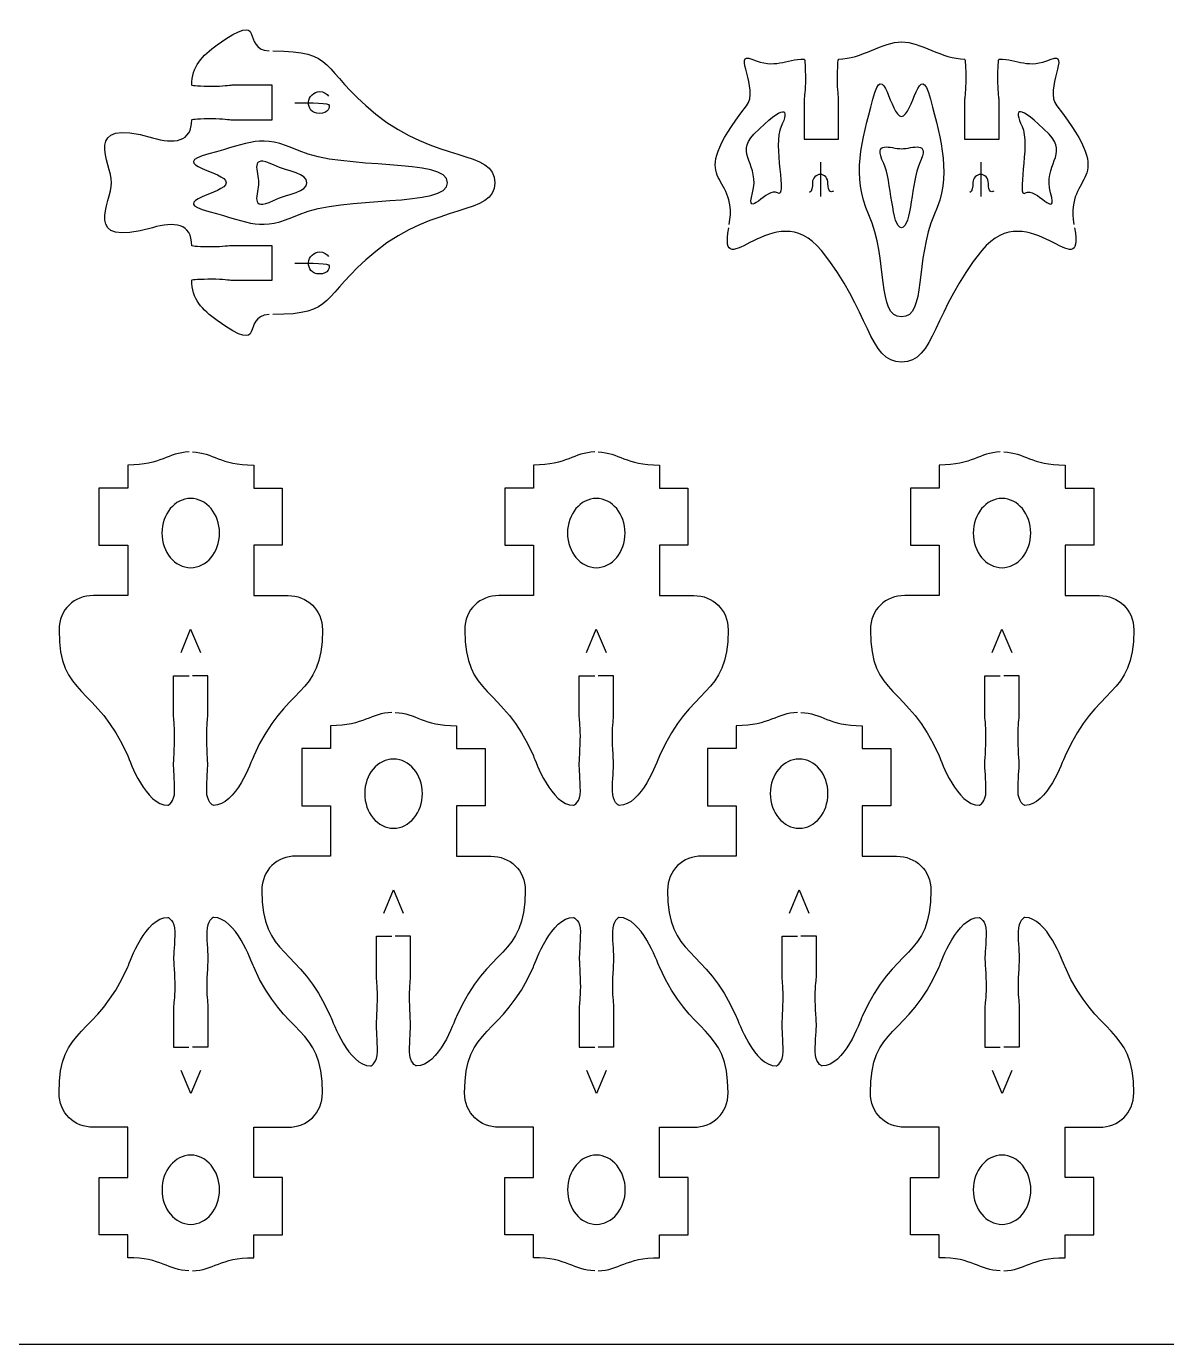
# Model space of a CAD drawing. Extents: x 0 to 300, y 0 to 300.
# Drawn here: x 100.3 to 199.8, y 0.1 to 115.2 of the extents above; entities that cross this region are included whole.
import ezdxf

# ---------------------------------------------------------------- set-up
doc = ezdxf.new("R2010")
doc.units = 0
doc.header["$MEASUREMENT"] = 0
doc.layers.add('DEFAULT', color=7, linetype='CONTINUOUS')

msp = doc.modelspace()

# ---------------------------------------------------------------- linework, layer by layer
at = {"layer": 'DEFAULT', "color": 250}
for points in [[(169.55, 103.3), (169.55, 100.3)], [(183.54, 103.3), (183.54, 100.3)], [(113.75, 60.51), (114.59, 62.53), (115.44, 60.51)], [(149.15, 60.51), (149.99, 62.53), (150.84, 60.51)], [(184.55, 60.51), (185.39, 62.53), (186.25, 60.51)], [(131.45, 37.77), (132.29, 39.79), (133.14, 37.77)], [(166.85, 37.77), (167.69, 39.79), (168.54, 37.77)], [(115.44, 24.04), (114.61, 22.02), (113.75, 24.04)], [(150.85, 24.04), (150.01, 22.02), (149.16, 24.04)], [(186.25, 24.04), (185.41, 22.02), (184.56, 24.04)]]:
    msp.add_lwpolyline(points, dxfattribs=at)
at = {"layer": 'DEFAULT', "color": 1}
msp.add_lwpolyline([(294.85, 0.1), (5.15, 0.1)], dxfattribs=at)
for points, knots in [([(121.45, 90), (118.84, 89.87), (121.39, 86.3), (116.91, 89.47), (115.56, 90.43), (114.69, 91.35), (114.69, 93.01), (114.69, 93.06), (115.47, 93.11), (116.44, 93.11), (117.41, 93.11), (118.02, 93.01), (118.19, 93.01), (119.36, 93.01), (120.52, 93.01), (121.69, 93.01), (121.69, 94.01), (121.69, 95.01), (121.69, 96.01), (120.52, 96.01), (119.36, 96.01), (118.19, 96.01), (118.02, 96.01), (117.41, 95.9), (116.44, 95.9), (115.47, 95.9), (114.69, 95.95), (114.69, 96.01), (114.69, 97.98), (113.13, 98.13), (111.25, 97.58), (104.95, 95.74), (107.69, 99.87), (107.69, 101.5), (107.69, 103.14), (104.95, 107.27), (111.25, 105.43), (113.13, 104.88), (114.69, 105.03), (114.69, 107), (114.69, 107.06), (115.47, 107.11), (116.44, 107.11), (117.41, 107.11), (118.02, 107), (118.19, 107), (119.36, 107), (120.52, 107), (121.69, 107), (121.69, 108), (121.69, 109), (121.69, 110.01), (120.52, 110.01), (119.36, 110.01), (118.19, 110.01), (118.02, 110.01), (117.41, 109.9), (116.44, 109.9), (115.47, 109.9), (114.69, 109.95), (114.69, 110.01), (114.69, 111.66), (115.56, 112.58), (116.91, 113.54), (121.39, 116.72), (118.84, 113.15), (121.45, 113.01)], [0, 0, 0, 0, 1, 1, 1, 2, 2, 2, 3, 3, 3, 4, 4, 4, 13.92, 13.92, 13.92, 22.43, 22.43, 22.43, 32.35, 32.35, 32.35, 33.35, 33.35, 33.35, 34.35, 34.35, 34.35, 35.35, 35.35, 35.35, 36.35, 36.35, 36.35, 37.35, 37.35, 37.35, 38.35, 38.35, 38.35, 39.35, 39.35, 39.35, 40.35, 40.35, 40.35, 50.27, 50.27, 50.27, 58.78, 58.78, 58.78, 68.7, 68.7, 68.7, 69.7, 69.7, 69.7, 70.7, 70.7, 70.7, 71.7, 71.7, 71.7, 72.7, 72.7, 72.7, 72.7]), ([(121.75, 113.01), (127.37, 112.98), (125.72, 111.61), (130.75, 107.5), (135.96, 103.26), (141.15, 104.39), (141.15, 101.51), (141.15, 98.62), (135.96, 99.76), (130.75, 95.51), (125.72, 91.4), (127.37, 90.03), (121.75, 90)], [0, 0, 0, 0, 1, 1, 1, 2, 2, 2, 3, 3, 3, 4, 4, 4, 4]), ([(161.6, 97.86), (162.42, 102.72), (157.49, 101.05), (163.1, 108.21), (164.25, 109.68), (161.84, 113.02), (163.58, 112.28), (165.63, 111.4), (166.48, 112.3), (168.14, 112.3), (168.2, 112.3), (168.24, 111.51), (168.24, 110.55), (168.24, 109.58), (168.14, 108.97), (168.14, 108.8), (168.14, 107.63), (168.14, 106.46), (168.14, 105.3), (169.14, 105.3), (170.14, 105.3), (171.14, 105.3), (171.14, 106.46), (171.14, 107.63), (171.14, 108.8), (171.14, 108.97), (171.04, 109.58), (171.04, 110.55), (171.04, 111.51), (171.09, 112.3), (171.14, 112.3), (173.11, 112.3), (175.01, 113.8), (176.64, 113.8), (178.27, 113.8), (180.17, 112.3), (182.14, 112.3), (182.19, 112.3), (182.24, 111.51), (182.24, 110.55), (182.24, 109.58), (182.14, 108.97), (182.14, 108.8), (182.14, 107.63), (182.14, 106.46), (182.14, 105.3), (183.14, 105.3), (184.14, 105.3), (185.14, 105.3), (185.14, 106.46), (185.14, 107.63), (185.14, 108.8), (185.14, 108.97), (185.04, 109.58), (185.04, 110.55), (185.04, 111.51), (185.08, 112.3), (185.14, 112.3), (186.8, 112.3), (187.65, 111.4), (189.69, 112.28), (191.44, 113.02), (189.03, 109.68), (190.18, 108.21), (195.79, 101.05), (190.86, 102.72), (191.68, 97.86)], [0, 0, 0, 0, 1, 1, 1, 2, 2, 2, 3, 3, 3, 4, 4, 4, 5, 5, 5, 14.92, 14.92, 14.92, 23.43, 23.43, 23.43, 33.35, 33.35, 33.35, 34.35, 34.35, 34.35, 35.35, 35.35, 35.35, 36.35, 36.35, 36.35, 37.35, 37.35, 37.35, 38.35, 38.35, 38.35, 39.35, 39.35, 39.35, 49.27, 49.27, 49.27, 57.78, 57.78, 57.78, 67.7, 67.7, 67.7, 68.7, 68.7, 68.7, 69.7, 69.7, 69.7, 70.7, 70.7, 70.7, 71.7, 71.7, 71.7, 72.7, 72.7, 72.7, 72.7]), ([(191.73, 97.57), (192.68, 92.16), (187.74, 100.62), (183.64, 95.59), (179.39, 90.37), (179.52, 85.84), (176.64, 85.84), (173.75, 85.84), (173.89, 90.37), (169.64, 95.59), (165.54, 100.62), (160.6, 92.16), (161.55, 97.57)], [0, 0, 0, 0, 1.0025, 1.0025, 1.0025, 2.005, 2.005, 2.005, 3.0075, 3.0075, 3.0075, 4.01, 4.01, 4.01, 4.01]), ([(114.45, 78.01), (112.6, 77.96), (112.06, 76.86), (109.1, 76.86), (109.1, 76.19), (109.1, 75.53), (109.1, 74.86), (108.26, 74.86), (107.43, 74.86), (106.59, 74.86), (106.59, 73.19), (106.59, 71.53), (106.59, 69.86), (107.43, 69.86), (108.26, 69.86), (109.1, 69.86), (109.1, 68.4), (109.1, 66.94), (109.1, 65.48), (108.1, 65.48), (107.1, 65.48), (106.1, 65.48), (104.44, 65.48), (103.1, 64.27), (103.1, 62.48), (103.1, 56.54), (106.34, 57.73), (109.1, 51.48), (109.31, 50.99), (110.66, 47.17), (112.6, 47.17), (112.66, 47.17), (113.19, 47.45), (113.19, 48.42), (113.19, 49.38), (113.1, 50.48), (113.1, 50.73), (113.1, 50.87), (113.19, 52.26), (113.19, 53.23), (113.19, 54.19), (113.1, 54.8), (113.1, 54.98), (113.1, 56.14), (113.1, 57.31), (113.1, 58.48), (113.55, 58.48), (114, 58.48), (114.45, 58.48)], [0, 0, 0, 0, 1, 1, 1, 6.67, 6.67, 6.67, 13.77, 13.77, 13.77, 27.94, 27.94, 27.94, 35.040007, 35.040007, 35.040007, 47.450007, 47.450007, 47.450007, 55.950007, 55.950007, 55.950007, 56.950007, 56.950007, 56.950007, 57.950007, 57.950007, 57.950007, 58.950007, 58.950007, 58.950007, 59.950007, 59.950007, 59.950007, 60.950007, 60.950007, 60.950007, 61.950007, 61.950007, 61.950007, 62.950007, 62.950007, 62.950007, 72.870007, 72.870007, 72.870007, 76.700007, 76.700007, 76.700007, 76.700007]), ([(114.75, 78.01), (116.59, 77.95), (117.13, 76.86), (120.09, 76.86), (120.09, 76.19), (120.09, 75.53), (120.09, 74.86), (120.92, 74.86), (121.76, 74.86), (122.59, 74.86), (122.59, 73.19), (122.59, 71.53), (122.59, 69.86), (121.76, 69.86), (120.92, 69.86), (120.09, 69.86), (120.09, 68.4), (120.09, 66.94), (120.09, 65.48), (121.09, 65.48), (122.09, 65.48), (123.09, 65.48), (124.75, 65.48), (126.09, 64.26), (126.09, 62.48), (126.09, 56.54), (122.85, 57.73), (120.09, 51.48), (119.88, 50.98), (118.53, 47.16), (116.59, 47.16), (116.54, 47.16), (115.99, 47.45), (115.99, 48.42), (115.99, 49.38), (116.09, 50.48), (116.09, 50.73), (116.09, 50.87), (115.99, 52.26), (115.99, 53.23), (115.99, 54.19), (116.09, 54.8), (116.09, 54.98), (116.09, 56.14), (116.09, 57.31), (116.09, 58.48), (115.64, 58.48), (115.2, 58.48), (114.75, 58.48)], [0, 0, 0, 0, 1, 1, 1, 6.67, 6.67, 6.67, 13.75, 13.75, 13.75, 27.93, 27.93, 27.93, 35.010007, 35.010007, 35.010007, 47.440007, 47.440007, 47.440007, 55.950007, 55.950007, 55.950007, 56.950007, 56.950007, 56.950007, 57.950007, 57.950007, 57.950007, 58.950007, 58.950007, 58.950007, 59.950007, 59.950007, 59.950007, 60.950007, 60.950007, 60.950007, 61.950007, 61.950007, 61.950007, 62.950007, 62.950007, 62.950007, 72.870007, 72.870007, 72.870007, 76.680007, 76.680007, 76.680007, 76.680007]), ([(149.85, 78.01), (148, 77.96), (147.46, 76.86), (144.5, 76.86), (144.5, 76.19), (144.5, 75.53), (144.5, 74.86), (143.67, 74.86), (142.83, 74.86), (142, 74.86), (142, 73.19), (142, 71.53), (142, 69.86), (142.83, 69.86), (143.67, 69.86), (144.5, 69.86), (144.5, 68.4), (144.5, 66.94), (144.5, 65.48), (143.5, 65.48), (142.5, 65.48), (141.5, 65.48), (139.85, 65.48), (138.51, 64.27), (138.51, 62.48), (138.51, 56.54), (141.75, 57.73), (144.5, 51.48), (144.72, 50.99), (146.06, 47.17), (148, 47.17), (148.06, 47.17), (148.6, 47.45), (148.6, 48.42), (148.6, 49.38), (148.5, 50.48), (148.5, 50.73), (148.5, 50.87), (148.6, 52.26), (148.6, 53.23), (148.6, 54.19), (148.5, 54.8), (148.5, 54.98), (148.5, 56.14), (148.5, 57.31), (148.5, 58.48), (148.95, 58.48), (149.4, 58.48), (149.85, 58.48)], [0, 0, 0, 0, 1, 1, 1, 6.67, 6.67, 6.67, 13.77, 13.77, 13.77, 27.94, 27.94, 27.94, 35.040007, 35.040007, 35.040007, 47.450007, 47.450007, 47.450007, 55.950007, 55.950007, 55.950007, 56.950007, 56.950007, 56.950007, 57.950007, 57.950007, 57.950007, 58.950007, 58.950007, 58.950007, 59.950007, 59.950007, 59.950007, 60.950007, 60.950007, 60.950007, 61.950007, 61.950007, 61.950007, 62.950007, 62.950007, 62.950007, 72.870007, 72.870007, 72.870007, 76.700007, 76.700007, 76.700007, 76.700007]), ([(150.15, 78.01), (152, 77.95), (152.54, 76.86), (155.5, 76.86), (155.5, 76.19), (155.5, 75.53), (155.5, 74.86), (156.33, 74.86), (157.16, 74.86), (157.99, 74.86), (157.99, 73.19), (157.99, 71.53), (157.99, 69.86), (157.16, 69.86), (156.33, 69.86), (155.5, 69.86), (155.5, 68.4), (155.5, 66.94), (155.5, 65.48), (156.5, 65.48), (157.5, 65.48), (158.5, 65.48), (160.16, 65.48), (161.5, 64.26), (161.5, 62.48), (161.5, 56.54), (158.25, 57.73), (155.5, 51.48), (155.28, 50.98), (153.94, 47.16), (152, 47.16), (151.94, 47.16), (151.4, 47.45), (151.4, 48.42), (151.4, 49.38), (151.5, 50.48), (151.5, 50.73), (151.5, 50.87), (151.4, 52.26), (151.4, 53.23), (151.4, 54.19), (151.5, 54.8), (151.5, 54.98), (151.5, 56.14), (151.5, 57.31), (151.5, 58.48), (151.05, 58.48), (150.6, 58.48), (150.15, 58.48)], [0, 0, 0, 0, 1, 1, 1, 6.67, 6.67, 6.67, 13.75, 13.75, 13.75, 27.93, 27.93, 27.93, 35.010007, 35.010007, 35.010007, 47.440007, 47.440007, 47.440007, 55.950007, 55.950007, 55.950007, 56.950007, 56.950007, 56.950007, 57.950007, 57.950007, 57.950007, 58.950007, 58.950007, 58.950007, 59.950007, 59.950007, 59.950007, 60.950007, 60.950007, 60.950007, 61.950007, 61.950007, 61.950007, 62.950007, 62.950007, 62.950007, 72.870007, 72.870007, 72.870007, 76.680007, 76.680007, 76.680007, 76.680007]), ([(185.25, 78.01), (183.4, 77.96), (182.86, 76.86), (179.91, 76.86), (179.91, 76.19), (179.91, 75.53), (179.91, 74.86), (179.07, 74.86), (178.24, 74.86), (177.4, 74.86), (177.4, 73.19), (177.4, 71.53), (177.4, 69.86), (178.24, 69.86), (179.07, 69.86), (179.91, 69.86), (179.91, 68.4), (179.91, 66.94), (179.91, 65.48), (178.91, 65.48), (177.91, 65.48), (176.91, 65.48), (175.25, 65.48), (173.91, 64.27), (173.91, 62.48), (173.91, 56.54), (177.15, 57.73), (179.91, 51.48), (180.12, 50.99), (181.47, 47.17), (183.4, 47.17), (183.46, 47.17), (184, 47.45), (184, 48.42), (184, 49.38), (183.9, 50.48), (183.9, 50.73), (183.9, 50.87), (184, 52.26), (184, 53.23), (184, 54.19), (183.9, 54.8), (183.9, 54.98), (183.9, 56.14), (183.9, 57.31), (183.9, 58.48), (184.35, 58.48), (184.8, 58.48), (185.25, 58.48)], [0, 0, 0, 0, 1, 1, 1, 6.67, 6.67, 6.67, 13.77, 13.77, 13.77, 27.94, 27.94, 27.94, 35.040007, 35.040007, 35.040007, 47.450007, 47.450007, 47.450007, 55.950007, 55.950007, 55.950007, 56.950007, 56.950007, 56.950007, 57.950007, 57.950007, 57.950007, 58.950007, 58.950007, 58.950007, 59.950007, 59.950007, 59.950007, 60.950007, 60.950007, 60.950007, 61.950007, 61.950007, 61.950007, 62.950007, 62.950007, 62.950007, 72.870007, 72.870007, 72.870007, 76.700007, 76.700007, 76.700007, 76.700007]), ([(185.55, 78.01), (187.4, 77.95), (187.94, 76.86), (190.9, 76.86), (190.9, 76.19), (190.9, 75.53), (190.9, 74.86), (191.73, 74.86), (192.56, 74.86), (193.4, 74.86), (193.4, 73.19), (193.4, 71.53), (193.4, 69.86), (192.56, 69.86), (191.73, 69.86), (190.9, 69.86), (190.9, 68.4), (190.9, 66.94), (190.9, 65.48), (191.9, 65.48), (192.9, 65.48), (193.9, 65.48), (195.56, 65.48), (196.9, 64.26), (196.9, 62.48), (196.9, 56.54), (193.66, 57.73), (190.9, 51.48), (190.68, 50.98), (189.34, 47.16), (187.4, 47.16), (187.34, 47.16), (186.8, 47.45), (186.8, 48.42), (186.8, 49.38), (186.9, 50.48), (186.9, 50.73), (186.9, 50.87), (186.8, 52.26), (186.8, 53.23), (186.8, 54.19), (186.9, 54.8), (186.9, 54.98), (186.9, 56.14), (186.9, 57.31), (186.9, 58.48), (186.45, 58.48), (186, 58.48), (185.55, 58.48)], [0, 0, 0, 0, 1, 1, 1, 6.67, 6.67, 6.67, 13.75, 13.75, 13.75, 27.93, 27.93, 27.93, 35.010007, 35.010007, 35.010007, 47.440007, 47.440007, 47.440007, 55.950007, 55.950007, 55.950007, 56.950007, 56.950007, 56.950007, 57.950007, 57.950007, 57.950007, 58.950007, 58.950007, 58.950007, 59.950007, 59.950007, 59.950007, 60.950007, 60.950007, 60.950007, 61.950007, 61.950007, 61.950007, 62.950007, 62.950007, 62.950007, 72.870007, 72.870007, 72.870007, 76.680007, 76.680007, 76.680007, 76.680007]), ([(112.08, 70.93), (112.08, 72.6), (113.2, 73.95), (114.59, 73.95), (115.98, 73.95), (117.11, 72.6), (117.11, 70.93), (117.11, 69.26), (115.98, 67.91), (114.59, 67.91), (113.2, 67.91), (112.08, 69.26), (112.08, 70.93)], [1, 1, 1, 1, 2, 2, 2, 3, 3, 3, 4, 4, 4, 5, 5, 5, 5]), ([(147.48, 70.93), (147.48, 72.6), (148.61, 73.95), (150, 73.95), (151.38, 73.95), (152.51, 72.6), (152.51, 70.93), (152.51, 69.26), (151.38, 67.91), (150, 67.91), (148.61, 67.91), (147.48, 69.26), (147.48, 70.93)], [1, 1, 1, 1, 2, 2, 2, 3, 3, 3, 4, 4, 4, 5, 5, 5, 5]), ([(182.89, 70.93), (182.89, 72.6), (184.01, 73.95), (185.4, 73.95), (186.79, 73.95), (187.91, 72.6), (187.91, 70.93), (187.91, 69.26), (186.79, 67.91), (185.4, 67.91), (184.01, 67.91), (182.89, 69.26), (182.89, 70.93)], [1, 1, 1, 1, 2, 2, 2, 3, 3, 3, 4, 4, 4, 5, 5, 5, 5]), ([(132.15, 55.27), (130.3, 55.22), (129.76, 54.12), (126.8, 54.12), (126.8, 53.45), (126.8, 52.78), (126.8, 52.12), (125.97, 52.12), (125.13, 52.12), (124.3, 52.12), (124.3, 50.45), (124.3, 48.79), (124.3, 47.12), (125.13, 47.12), (125.97, 47.12), (126.8, 47.12), (126.8, 45.66), (126.8, 44.2), (126.8, 42.74), (125.8, 42.74), (124.8, 42.74), (123.8, 42.74), (122.14, 42.74), (120.8, 41.52), (120.8, 39.74), (120.8, 33.8), (124.05, 34.99), (126.8, 28.74), (127.02, 28.25), (128.36, 24.43), (130.3, 24.43), (130.36, 24.43), (130.89, 24.71), (130.89, 25.67), (130.89, 26.64), (130.8, 27.74), (130.8, 27.99), (130.8, 28.13), (130.89, 29.52), (130.89, 30.49), (130.89, 31.45), (130.8, 32.06), (130.8, 32.24), (130.8, 33.4), (130.8, 34.57), (130.8, 35.74), (131.25, 35.74), (131.7, 35.74), (132.15, 35.74)], [0, 0, 0, 0, 1, 1, 1, 6.67, 6.67, 6.67, 13.77, 13.77, 13.77, 27.94, 27.94, 27.94, 35.040007, 35.040007, 35.040007, 47.450007, 47.450007, 47.450007, 55.950007, 55.950007, 55.950007, 56.950007, 56.950007, 56.950007, 57.950007, 57.950007, 57.950007, 58.950007, 58.950007, 58.950007, 59.950007, 59.950007, 59.950007, 60.950007, 60.950007, 60.950007, 61.950007, 61.950007, 61.950007, 62.950007, 62.950007, 62.950007, 72.870007, 72.870007, 72.870007, 76.700007, 76.700007, 76.700007, 76.700007]), ([(132.45, 55.27), (134.29, 55.21), (134.83, 54.12), (137.79, 54.12), (137.79, 53.45), (137.79, 52.78), (137.79, 52.12), (138.63, 52.12), (139.46, 52.12), (140.29, 52.12), (140.29, 50.45), (140.29, 48.78), (140.29, 47.12), (139.46, 47.12), (138.63, 47.12), (137.79, 47.12), (137.79, 45.66), (137.79, 44.2), (137.79, 42.73), (138.79, 42.73), (139.8, 42.73), (140.8, 42.73), (142.45, 42.73), (143.79, 41.52), (143.79, 39.74), (143.79, 33.8), (140.55, 34.98), (137.79, 28.74), (137.58, 28.24), (136.23, 24.42), (134.29, 24.42), (134.24, 24.42), (133.69, 24.71), (133.69, 25.67), (133.69, 26.64), (133.79, 27.74), (133.79, 27.99), (133.79, 28.13), (133.69, 29.52), (133.69, 30.49), (133.69, 31.45), (133.79, 32.06), (133.79, 32.24), (133.79, 33.4), (133.79, 34.57), (133.79, 35.74), (133.35, 35.74), (132.9, 35.74), (132.45, 35.74)], [0, 0, 0, 0, 1, 1, 1, 6.67, 6.67, 6.67, 13.75, 13.75, 13.75, 27.93, 27.93, 27.93, 35.010007, 35.010007, 35.010007, 47.440007, 47.440007, 47.440007, 55.950007, 55.950007, 55.950007, 56.950007, 56.950007, 56.950007, 57.950007, 57.950007, 57.950007, 58.950007, 58.950007, 58.950007, 59.950007, 59.950007, 59.950007, 60.950007, 60.950007, 60.950007, 61.950007, 61.950007, 61.950007, 62.950007, 62.950007, 62.950007, 72.870007, 72.870007, 72.870007, 76.680007, 76.680007, 76.680007, 76.680007]), ([(167.55, 55.27), (165.7, 55.22), (165.16, 54.12), (162.2, 54.12), (162.2, 53.45), (162.2, 52.78), (162.2, 52.12), (161.37, 52.12), (160.53, 52.12), (159.7, 52.12), (159.7, 50.45), (159.7, 48.79), (159.7, 47.12), (160.53, 47.12), (161.37, 47.12), (162.2, 47.12), (162.2, 45.66), (162.2, 44.2), (162.2, 42.74), (161.21, 42.74), (160.21, 42.74), (159.21, 42.74), (157.55, 42.74), (156.21, 41.52), (156.21, 39.74), (156.21, 33.8), (159.45, 34.99), (162.2, 28.74), (162.42, 28.25), (163.76, 24.43), (165.7, 24.43), (165.76, 24.43), (166.3, 24.71), (166.3, 25.67), (166.3, 26.64), (166.2, 27.74), (166.2, 27.99), (166.2, 28.13), (166.3, 29.52), (166.3, 30.49), (166.3, 31.45), (166.2, 32.06), (166.2, 32.24), (166.2, 33.4), (166.2, 34.57), (166.2, 35.74), (166.65, 35.74), (167.1, 35.74), (167.55, 35.74)], [0, 0, 0, 0, 1, 1, 1, 6.67, 6.67, 6.67, 13.77, 13.77, 13.77, 27.94, 27.94, 27.94, 35.040007, 35.040007, 35.040007, 47.450007, 47.450007, 47.450007, 55.950007, 55.950007, 55.950007, 56.950007, 56.950007, 56.950007, 57.950007, 57.950007, 57.950007, 58.950007, 58.950007, 58.950007, 59.950007, 59.950007, 59.950007, 60.950007, 60.950007, 60.950007, 61.950007, 61.950007, 61.950007, 62.950007, 62.950007, 62.950007, 72.870007, 72.870007, 72.870007, 76.700007, 76.700007, 76.700007, 76.700007]), ([(167.85, 55.27), (169.7, 55.21), (170.24, 54.12), (173.2, 54.12), (173.2, 53.45), (173.2, 52.78), (173.2, 52.12), (174.03, 52.12), (174.86, 52.12), (175.69, 52.12), (175.69, 50.45), (175.69, 48.78), (175.69, 47.12), (174.86, 47.12), (174.03, 47.12), (173.2, 47.12), (173.2, 45.66), (173.2, 44.2), (173.2, 42.73), (174.2, 42.73), (175.2, 42.73), (176.2, 42.73), (177.86, 42.73), (179.2, 41.52), (179.2, 39.74), (179.2, 33.8), (175.96, 34.98), (173.2, 28.74), (172.98, 28.24), (171.64, 24.42), (169.7, 24.42), (169.64, 24.42), (169.1, 24.71), (169.1, 25.67), (169.1, 26.64), (169.2, 27.74), (169.2, 27.99), (169.2, 28.13), (169.1, 29.52), (169.1, 30.49), (169.1, 31.45), (169.2, 32.06), (169.2, 32.24), (169.2, 33.4), (169.2, 34.57), (169.2, 35.74), (168.75, 35.74), (168.3, 35.74), (167.85, 35.74)], [0, 0, 0, 0, 1, 1, 1, 6.67, 6.67, 6.67, 13.75, 13.75, 13.75, 27.93, 27.93, 27.93, 35.010007, 35.010007, 35.010007, 47.440007, 47.440007, 47.440007, 55.950007, 55.950007, 55.950007, 56.950007, 56.950007, 56.950007, 57.950007, 57.950007, 57.950007, 58.950007, 58.950007, 58.950007, 59.950007, 59.950007, 59.950007, 60.950007, 60.950007, 60.950007, 61.950007, 61.950007, 61.950007, 62.950007, 62.950007, 62.950007, 72.870007, 72.870007, 72.870007, 76.680007, 76.680007, 76.680007, 76.680007]), ([(129.78, 48.19), (129.78, 49.86), (130.91, 51.21), (132.3, 51.21), (133.68, 51.21), (134.81, 49.86), (134.81, 48.19), (134.81, 46.52), (133.68, 45.17), (132.3, 45.17), (130.91, 45.17), (129.78, 46.52), (129.78, 48.19)], [1, 1, 1, 1, 2, 2, 2, 3, 3, 3, 4, 4, 4, 5, 5, 5, 5]), ([(165.18, 48.19), (165.18, 49.86), (166.31, 51.21), (167.7, 51.21), (169.09, 51.21), (170.21, 49.86), (170.21, 48.19), (170.21, 46.52), (169.09, 45.17), (167.7, 45.17), (166.31, 45.17), (165.18, 46.52), (165.18, 48.19)], [1, 1, 1, 1, 2, 2, 2, 3, 3, 3, 4, 4, 4, 5, 5, 5, 5]), ([(114.44, 6.54), (112.6, 6.6), (112.06, 7.69), (109.1, 7.69), (109.1, 8.36), (109.1, 9.02), (109.1, 9.69), (108.27, 9.69), (107.43, 9.69), (106.6, 9.69), (106.6, 11.36), (106.6, 13.03), (106.6, 14.69), (107.43, 14.69), (108.27, 14.69), (109.1, 14.69), (109.1, 16.15), (109.1, 17.61), (109.1, 19.08), (108.1, 19.08), (107.1, 19.08), (106.1, 19.08), (104.44, 19.08), (103.1, 20.29), (103.1, 22.07), (103.1, 28.01), (106.34, 26.83), (109.1, 33.07), (109.31, 33.57), (110.66, 37.39), (112.6, 37.39), (112.66, 37.39), (113.2, 37.1), (113.2, 36.14), (113.2, 35.17), (113.1, 34.07), (113.1, 33.82), (113.1, 33.68), (113.2, 32.29), (113.2, 31.32), (113.2, 30.36), (113.1, 29.75), (113.1, 29.57), (113.1, 28.41), (113.1, 27.24), (113.1, 26.07), (113.55, 26.07), (114, 26.07), (114.44, 26.07)], [0, 0, 0, 0, 1, 1, 1, 6.67, 6.67, 6.67, 13.75, 13.75, 13.75, 27.93, 27.93, 27.93, 35.010007, 35.010007, 35.010007, 47.440007, 47.440007, 47.440007, 55.950007, 55.950007, 55.950007, 56.950007, 56.950007, 56.950007, 57.950007, 57.950007, 57.950007, 58.950007, 58.950007, 58.950007, 59.950007, 59.950007, 59.950007, 60.950007, 60.950007, 60.950007, 61.950007, 61.950007, 61.950007, 62.950007, 62.950007, 62.950007, 72.870007, 72.870007, 72.870007, 76.680007, 76.680007, 76.680007, 76.680007]), ([(114.74, 6.54), (116.6, 6.59), (117.14, 7.69), (120.09, 7.69), (120.09, 8.36), (120.09, 9.02), (120.09, 9.69), (120.93, 9.69), (121.76, 9.69), (122.6, 9.69), (122.6, 11.36), (122.6, 13.02), (122.6, 14.69), (121.76, 14.69), (120.93, 14.69), (120.09, 14.69), (120.09, 16.15), (120.09, 17.61), (120.09, 19.07), (121.09, 19.07), (122.09, 19.07), (123.09, 19.07), (124.75, 19.07), (126.09, 20.29), (126.09, 22.07), (126.09, 28.01), (122.85, 26.82), (120.09, 33.07), (119.88, 33.56), (118.53, 37.38), (116.6, 37.38), (116.54, 37.38), (116, 37.1), (116, 36.14), (116, 35.17), (116.1, 34.07), (116.1, 33.82), (116.1, 33.68), (116, 32.29), (116, 31.32), (116, 30.36), (116.1, 29.75), (116.1, 29.57), (116.1, 28.41), (116.1, 27.24), (116.1, 26.07), (115.64, 26.07), (115.19, 26.07), (114.74, 26.07)], [0, 0, 0, 0, 1, 1, 1, 6.67, 6.67, 6.67, 13.77, 13.77, 13.77, 27.94, 27.94, 27.94, 35.040007, 35.040007, 35.040007, 47.450007, 47.450007, 47.450007, 55.950007, 55.950007, 55.950007, 56.950007, 56.950007, 56.950007, 57.950007, 57.950007, 57.950007, 58.950007, 58.950007, 58.950007, 59.950007, 59.950007, 59.950007, 60.950007, 60.950007, 60.950007, 61.950007, 61.950007, 61.950007, 62.950007, 62.950007, 62.950007, 72.870007, 72.870007, 72.870007, 76.700007, 76.700007, 76.700007, 76.700007]), ([(149.85, 6.54), (148, 6.6), (147.46, 7.69), (144.5, 7.69), (144.5, 8.36), (144.5, 9.02), (144.5, 9.69), (143.67, 9.69), (142.84, 9.69), (142.01, 9.69), (142.01, 11.36), (142.01, 13.03), (142.01, 14.69), (142.84, 14.69), (143.67, 14.69), (144.5, 14.69), (144.5, 16.15), (144.5, 17.61), (144.5, 19.08), (143.5, 19.08), (142.5, 19.08), (141.5, 19.08), (139.84, 19.08), (138.5, 20.29), (138.5, 22.07), (138.5, 28.01), (141.74, 26.83), (144.5, 33.07), (144.72, 33.57), (146.06, 37.39), (148, 37.39), (148.06, 37.39), (148.6, 37.1), (148.6, 36.14), (148.6, 35.17), (148.5, 34.07), (148.5, 33.82), (148.5, 33.68), (148.6, 32.29), (148.6, 31.32), (148.6, 30.36), (148.5, 29.75), (148.5, 29.57), (148.5, 28.41), (148.5, 27.24), (148.5, 26.07), (148.95, 26.07), (149.4, 26.07), (149.85, 26.07)], [0, 0, 0, 0, 1, 1, 1, 6.67, 6.67, 6.67, 13.75, 13.75, 13.75, 27.93, 27.93, 27.93, 35.010007, 35.010007, 35.010007, 47.440007, 47.440007, 47.440007, 55.950007, 55.950007, 55.950007, 56.950007, 56.950007, 56.950007, 57.950007, 57.950007, 57.950007, 58.950007, 58.950007, 58.950007, 59.950007, 59.950007, 59.950007, 60.950007, 60.950007, 60.950007, 61.950007, 61.950007, 61.950007, 62.950007, 62.950007, 62.950007, 72.870007, 72.870007, 72.870007, 76.680007, 76.680007, 76.680007, 76.680007]), ([(150.15, 6.54), (152, 6.59), (152.54, 7.69), (155.5, 7.69), (155.5, 8.36), (155.5, 9.02), (155.5, 9.69), (156.33, 9.69), (157.17, 9.69), (158, 9.69), (158, 11.36), (158, 13.02), (158, 14.69), (157.17, 14.69), (156.33, 14.69), (155.5, 14.69), (155.5, 16.15), (155.5, 17.61), (155.5, 19.07), (156.5, 19.07), (157.49, 19.07), (158.49, 19.07), (160.15, 19.07), (161.49, 20.29), (161.49, 22.07), (161.49, 28.01), (158.25, 26.82), (155.5, 33.07), (155.28, 33.56), (153.94, 37.38), (152, 37.38), (151.94, 37.38), (151.4, 37.1), (151.4, 36.14), (151.4, 35.17), (151.5, 34.07), (151.5, 33.82), (151.5, 33.68), (151.4, 32.29), (151.4, 31.32), (151.4, 30.36), (151.5, 29.75), (151.5, 29.57), (151.5, 28.41), (151.5, 27.24), (151.5, 26.07), (151.05, 26.07), (150.6, 26.07), (150.15, 26.07)], [0, 0, 0, 0, 1, 1, 1, 6.67, 6.67, 6.67, 13.77, 13.77, 13.77, 27.94, 27.94, 27.94, 35.040007, 35.040007, 35.040007, 47.450007, 47.450007, 47.450007, 55.950007, 55.950007, 55.950007, 56.950007, 56.950007, 56.950007, 57.950007, 57.950007, 57.950007, 58.950007, 58.950007, 58.950007, 59.950007, 59.950007, 59.950007, 60.950007, 60.950007, 60.950007, 61.950007, 61.950007, 61.950007, 62.950007, 62.950007, 62.950007, 72.870007, 72.870007, 72.870007, 76.700007, 76.700007, 76.700007, 76.700007]), ([(185.25, 6.54), (183.41, 6.6), (182.87, 7.69), (179.91, 7.69), (179.91, 8.36), (179.91, 9.02), (179.91, 9.69), (179.07, 9.69), (178.24, 9.69), (177.41, 9.69), (177.41, 11.36), (177.41, 13.03), (177.41, 14.69), (178.24, 14.69), (179.07, 14.69), (179.91, 14.69), (179.91, 16.15), (179.91, 17.61), (179.91, 19.08), (178.91, 19.08), (177.91, 19.08), (176.9, 19.08), (175.25, 19.08), (173.91, 20.29), (173.91, 22.07), (173.91, 28.01), (177.15, 26.83), (179.91, 33.07), (180.12, 33.57), (181.47, 37.39), (183.41, 37.39), (183.46, 37.39), (184.01, 37.1), (184.01, 36.14), (184.01, 35.17), (183.91, 34.07), (183.91, 33.82), (183.91, 33.68), (184.01, 32.29), (184.01, 31.32), (184.01, 30.36), (183.91, 29.75), (183.91, 29.57), (183.91, 28.41), (183.91, 27.24), (183.91, 26.07), (184.36, 26.07), (184.8, 26.07), (185.25, 26.07)], [0, 0, 0, 0, 1, 1, 1, 6.67, 6.67, 6.67, 13.75, 13.75, 13.75, 27.93, 27.93, 27.93, 35.010007, 35.010007, 35.010007, 47.440007, 47.440007, 47.440007, 55.950007, 55.950007, 55.950007, 56.950007, 56.950007, 56.950007, 57.950007, 57.950007, 57.950007, 58.950007, 58.950007, 58.950007, 59.950007, 59.950007, 59.950007, 60.950007, 60.950007, 60.950007, 61.950007, 61.950007, 61.950007, 62.950007, 62.950007, 62.950007, 72.870007, 72.870007, 72.870007, 76.680007, 76.680007, 76.680007, 76.680007]), ([(185.55, 6.54), (187.4, 6.59), (187.94, 7.69), (190.9, 7.69), (190.9, 8.36), (190.9, 9.02), (190.9, 9.69), (191.73, 9.69), (192.57, 9.69), (193.4, 9.69), (193.4, 11.36), (193.4, 13.02), (193.4, 14.69), (192.57, 14.69), (191.73, 14.69), (190.9, 14.69), (190.9, 16.15), (190.9, 17.61), (190.9, 19.07), (191.9, 19.07), (192.9, 19.07), (193.9, 19.07), (195.56, 19.07), (196.9, 20.29), (196.9, 22.07), (196.9, 28.01), (193.65, 26.82), (190.9, 33.07), (190.68, 33.56), (189.34, 37.38), (187.4, 37.38), (187.34, 37.38), (186.81, 37.1), (186.81, 36.14), (186.81, 35.17), (186.9, 34.07), (186.9, 33.82), (186.9, 33.68), (186.81, 32.29), (186.81, 31.32), (186.81, 30.36), (186.9, 29.75), (186.9, 29.57), (186.9, 28.41), (186.9, 27.24), (186.9, 26.07), (186.45, 26.07), (186, 26.07), (185.55, 26.07)], [0, 0, 0, 0, 1, 1, 1, 6.67, 6.67, 6.67, 13.77, 13.77, 13.77, 27.94, 27.94, 27.94, 35.040007, 35.040007, 35.040007, 47.450007, 47.450007, 47.450007, 55.950007, 55.950007, 55.950007, 56.950007, 56.950007, 56.950007, 57.950007, 57.950007, 57.950007, 58.950007, 58.950007, 58.950007, 59.950007, 59.950007, 59.950007, 60.950007, 60.950007, 60.950007, 61.950007, 61.950007, 61.950007, 62.950007, 62.950007, 62.950007, 72.870007, 72.870007, 72.870007, 76.700007, 76.700007, 76.700007, 76.700007]), ([(117.11, 13.62), (117.11, 11.95), (115.99, 10.6), (114.6, 10.6), (113.21, 10.6), (112.09, 11.95), (112.09, 13.62), (112.09, 15.29), (113.21, 16.64), (114.6, 16.64), (115.99, 16.64), (117.11, 15.29), (117.11, 13.62)], [1, 1, 1, 1, 2, 2, 2, 3, 3, 3, 4, 4, 4, 5, 5, 5, 5]), ([(152.52, 13.62), (152.52, 11.95), (151.39, 10.6), (150, 10.6), (148.61, 10.6), (147.49, 11.95), (147.49, 13.62), (147.49, 15.29), (148.61, 16.64), (150, 16.64), (151.39, 16.64), (152.52, 15.29), (152.52, 13.62)], [1, 1, 1, 1, 2, 2, 2, 3, 3, 3, 4, 4, 4, 5, 5, 5, 5]), ([(187.92, 13.62), (187.92, 11.95), (186.79, 10.6), (185.4, 10.6), (184.02, 10.6), (182.89, 11.95), (182.89, 13.62), (182.89, 15.29), (184.02, 16.64), (185.4, 16.64), (186.79, 16.64), (187.92, 15.29), (187.92, 13.62)], [1, 1, 1, 1, 2, 2, 2, 3, 3, 3, 4, 4, 4, 5, 5, 5, 5])]:
    msp.add_open_spline(points, degree=3, knots=knots, dxfattribs=at)
at = {"layer": 'DEFAULT', "color": 5}
for points, knots in [([(176.63, 89.79), (178.83, 89.79), (177.76, 94.83), (179.49, 98.7), (181.04, 102.15), (180.11, 105.1), (179.15, 108.79), (178.19, 112.54), (177.63, 107.29), (176.63, 107.29), (175.64, 107.29), (175.08, 112.54), (174.12, 108.79), (173.16, 105.1), (172.23, 102.15), (173.78, 98.7), (175.51, 94.83), (174.44, 89.79), (176.63, 89.79)], [0, 0, 0, 0, 1, 1, 1, 2, 2, 2, 3, 3, 3, 4, 4, 4, 5, 5, 5, 6, 6, 6, 6]), ([(163.75, 105.73), (162.04, 103.98), (164.31, 103.08), (163.63, 100.61), (162.94, 98.14), (164.94, 101.21), (165.81, 100.61), (166.68, 100), (165.37, 104.86), (166.12, 106.42), (166.87, 107.97), (166.49, 108.53), (163.75, 105.73)], [0, 0, 0, 0, 1, 1, 1, 2, 2, 2, 3, 3, 3, 4, 4, 4, 4]), ([(189.51, 105.73), (191.23, 103.98), (188.95, 103.08), (189.64, 100.61), (190.32, 98.14), (188.33, 101.21), (187.46, 100.61), (186.59, 100), (187.9, 104.86), (187.15, 106.42), (186.4, 107.97), (186.78, 108.53), (189.51, 105.73)], [0, 0, 0, 0, 1, 1, 1, 2, 2, 2, 3, 3, 3, 4, 4, 4, 4]), ([(116.19, 98.99), (112.44, 99.95), (117.69, 100.51), (117.69, 101.51), (117.69, 102.51), (112.44, 103.06), (116.19, 104.03), (119.88, 104.98), (120.6, 105.83), (124.05, 104.29), (127.92, 102.55), (137.02, 103.71), (137.02, 101.51), (137.02, 99.31), (127.92, 100.46), (124.05, 98.73), (120.6, 97.18), (119.88, 98.04), (116.19, 98.99)], [0, 0, 0, 0, 1, 1, 1, 2, 2, 2, 3, 3, 3, 4, 4, 4, 5, 5, 5, 6, 6, 6, 6])]:
    msp.add_open_spline(points, degree=3, knots=knots, dxfattribs=at)
at = {"layer": 'DEFAULT', "color": 250}
for points, knots in [([(123.69, 108.49), (124.19, 108.49), (126.43, 108.52), (126.62, 108.32), (126.82, 108.13), (126.59, 107.54), (125.85, 107.54), (125.11, 107.54), (124.87, 108.04), (124.87, 108.53), (124.87, 109.02), (125.4, 109.47), (125.81, 109.47), (126.21, 109.47), (126.51, 109.25), (126.63, 109.06)], [0, 0, 0, 0, 1, 1, 1, 2, 2, 2, 3, 3, 3, 4, 4, 4, 5, 5, 5, 5]), ([(170.69, 100.76), (170.47, 100.66), (170.21, 100.66), (170.21, 101.44), (170.21, 101.93), (169.9, 102.23), (169.55, 102.23), (169.19, 102.23), (168.86, 101.91), (168.86, 101.52), (168.86, 101.14), (168.82, 100.73), (168.6, 100.66)], [0, 0, 0, 0, 1, 1, 1, 2, 2, 2, 3, 3, 3, 4, 4, 4, 4]), ([(184.68, 100.76), (184.47, 100.66), (184.21, 100.66), (184.21, 101.44), (184.21, 101.93), (183.9, 102.23), (183.54, 102.23), (183.18, 102.23), (182.86, 101.91), (182.86, 101.52), (182.86, 101.14), (182.81, 100.73), (182.6, 100.66)], [0, 0, 0, 0, 1, 1, 1, 2, 2, 2, 3, 3, 3, 4, 4, 4, 4]), ([(123.69, 94.49), (124.19, 94.49), (126.43, 94.52), (126.62, 94.33), (126.82, 94.13), (126.59, 93.54), (125.85, 93.54), (125.11, 93.54), (124.87, 94.04), (124.87, 94.53), (124.87, 95.02), (125.4, 95.47), (125.81, 95.47), (126.21, 95.47), (126.51, 95.25), (126.63, 95.06)], [0, 0, 0, 0, 1, 1, 1, 2, 2, 2, 3, 3, 3, 4, 4, 4, 5, 5, 5, 5])]:
    msp.add_open_spline(points, degree=3, knots=knots, dxfattribs=at)
at = {"layer": 'DEFAULT', "color": 3}
for points in [[(176.63, 97.58), (177.51, 97.58), (177.51, 101.74), (178.19, 103.17), (179.21, 105.31), (177.57, 104.47), (176.63, 104.47), (175.7, 104.47), (174.06, 105.31), (175.08, 103.17), (175.76, 101.74), (175.76, 97.58), (176.63, 97.58)], [(120.51, 101.51), (120.51, 102.44), (119.67, 104.08), (121.81, 103.06), (123.24, 102.38), (124.73, 102.38), (124.73, 101.51), (124.73, 100.64), (123.24, 100.63), (121.81, 99.95), (119.67, 98.93), (120.51, 100.57), (120.51, 101.51)]]:
    msp.add_open_spline(points, degree=3, knots=[0, 0, 0, 0, 1, 1, 1, 2, 2, 2, 3, 3, 3, 4, 4, 4, 4], dxfattribs=at)

doc.saveas('drawing.dxf')
